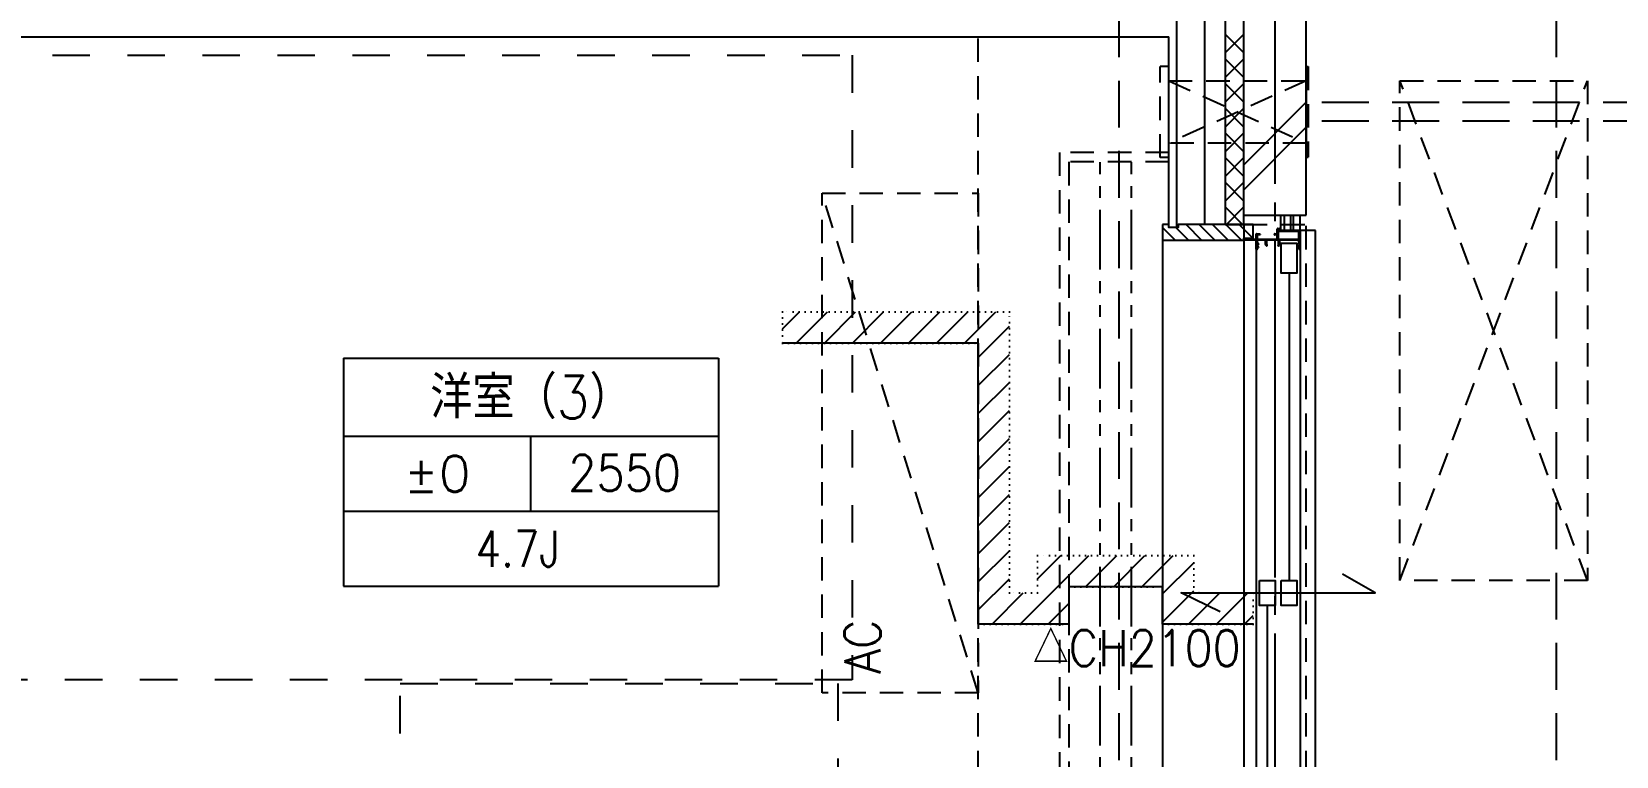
# Model space of a CAD drawing. Header units: millimetres. Extents: x 8300 to 125598, y -10383 to 40000.
# Drawn here: x 49710 to 52246, y 18864 to 20023 of the extents above; entities that cross this region are included whole.
import ezdxf
from ezdxf.enums import TextEntityAlignment as Align

# ---------------------------------------------------------------- set-up
doc = ezdxf.new("R2010")
doc.units = ezdxf.units.MM
doc.header["$LTSCALE"] = 300
for name, pattern in [('CADEWA_LINE6', [2.1, 1.8, -0.1, 0.1, -0.1]), ('DASH-N', [0.375, 0.25, -0.125]), ('DASH-S', [0.2, 0.125, -0.075]), ('DOT2', [3.175, 0, -3.175]), ('HIDDEN3', [0.2, 0.1, -0.1]), ('PHANTOMX2', [127, 63.5, -12.7, 12.7, -12.7, 12.7, -12.7])]:
    doc.linetypes.add(name, pattern=pattern)
doc.layers.add('K建0_壁', color=7, linetype='CONTINUOUS')
doc.layers.add('通り芯', color=7, linetype='CONTINUOUS')
doc.styles.add('txt2', font='txt.shx', dxfattribs={"width": 0.943378, "bigfont": 'extfont2'})

# ---------------------------------------------------------------- blocks, each defined once
blk = doc.blocks.new('ZGroup299', base_point=(50509.1, 19318.4))
at = {"layer": 'K建0_壁', "color": 250, "linetype": 'Continuous', "lineweight": -3}
for p, q in [((50209.1, 19500.9), (50809.1, 19500.9)), ((50809.1, 19500.9), (50809.1, 19255.9)), ((50209.1, 19375.9), (50809.1, 19375.9)), ((50509.1, 19255.9), (50509.1, 19375.9)), ((50209.1, 19255.9), (50809.1, 19255.9)), ((50809.1, 19255.9), (50809.1, 19135.9)), ((50209.1, 19135.9), (50809.1, 19135.9))]:
    blk.add_line(p, q, dxfattribs=at)
blk.add_lwpolyline([(50209.1, 19500.9), (50209.1, 19255.9), (50209.1, 19135.9)], dxfattribs=at)
at = {"layer": 'K建0_壁', "color": 250, "lineweight": -3, "style": 'txt2'}
for s, height, width, p in [('洋室（3）', 67.93, 0.902886, (50509.1, 19438.4)), ('±0', 57.6, 1.034314, (50359.1, 19315.9)), ('2550', 57.6, 0.916667, (50659.1, 19317.1)), ('4.7J ', 57.6, 0.826456, (50509.1, 19195.9))]:
    blk.add_text(s, height=height, dxfattribs=dict(at, width=width)).set_placement(p, align=Align.MIDDLE_CENTER)
blk = doc.blocks.new('ZGroup311', base_point=(51314.3, 19278.4))
at = {"layer": 'K建0_壁', "color": 250, "linetype": 'Continuous', "lineweight": -3}
for p, q in [((50911.7, 19547.9), (50938.9, 19575)), ((50933.8, 19525), (50983.8, 19575)), ((50978.7, 19525), (51028.7, 19575)), ((51023.6, 19525), (51073.6, 19575)), ((51068.5, 19525), (51118.5, 19575)), ((51113.4, 19525), (51163.4, 19575)), ((51158.3, 19525), (51208.3, 19575)), ((51203.2, 19525), (51253.2, 19575)), ((51225, 19501.9), (51275, 19551.9)), ((51225, 19457), (51275, 19507)), ((51225, 19412.1), (51275, 19462.1)), ((51225, 19367.2), (51275, 19417.2)), ((51225, 19322.3), (51275, 19372.3)), ((51225, 19277.4), (51275, 19327.4)), ((51225, 19232.5), (51275, 19282.5)), ((51225, 19187.6), (51275, 19237.6)), ((51225, 19142.7), (51275, 19192.7)), ((51292, 19075), (51402, 19185)), ((51320, 19147.9), (51357.1, 19185)), ((51396.9, 19135), (51446.9, 19185)), ((51441.8, 19135), (51491.8, 19185)), ((51486.7, 19135), (51536.7, 19185)), ((51520, 19123.4), (51570, 19173.4)), ((51225, 19097.8), (51275, 19147.8)), ((51247.1, 19075), (51297.1, 19125)), ((51520, 19078.5), (51570, 19128.5)), ((51561.4, 19075), (51611.4, 19125)), ((51606.3, 19075), (51656.3, 19125)), ((51336.9, 19075), (51370, 19108.1)), ((51651.2, 19075), (51665, 19088.8))]:
    blk.add_line(p, q, dxfattribs=at)
at = {"layer": 'K建0_壁', "color": 250, "linetype": 'DOT2', "lineweight": -3, "ltscale": 0.01}
blk.add_lwpolyline([(51275, 19575), (50911.7, 19575), (50911.7, 19525), (51225, 19525), (51225, 19075), (51370, 19075), (51370, 19135), (51520, 19135), (51520, 19075), (51665, 19075), (51665, 19125), (51570, 19125), (51570, 19185), (51320, 19185), (51320, 19125), (51275, 19125)], close=True, dxfattribs=at)
at = {"layer": 'K建0_壁', "color": 250, "linetype": 'Continuous', "lineweight": -3}
blk.add_lwpolyline([(51665, 19075), (51520, 19075), (51520, 19135), (51370, 19135), (51370, 19075), (51225, 19075), (51225, 19525), (50911.7, 19525)], dxfattribs=at)
at = {"layer": 'K建0_壁', "color": 250, "lineweight": -3, "style": 'txt2', "width": 0.906106}
blk.add_text('△CH2100', height=57.6, dxfattribs=at).set_placement((51312.4, 18990.8), align=Align.BOTTOM_LEFT)

msp = doc.modelspace()

# ---------------------------------------------------------------- linework, layer by layer
at = {"layer": 'K建0_壁', "color": 250, "linetype": 'DASH-N', "lineweight": -3}
for p, q in [((51450, 21295), (51450, 15505)), ((52150, 21295), (52150, 15505)), ((52975, 19910), (51750, 19910)), ((52975, 19880), (51750, 19880))]:
    msp.add_line(p, q, dxfattribs=at)
at = {"layer": 'K建0_壁', "color": 250, "linetype": 'Continuous', "lineweight": -3}
for p, q in [((51542.5, 20410), (51542.5, 19710)), ((51587.5, 19715), (51587.5, 20405)), ((51650, 19730), (51650, 20390)), ((51750, 19730), (51750, 20390)), ((48240, 20015), (49765, 20015)), ((49765, 20015), (49892.5, 20015)), ((49892.5, 20015), (51530, 20015)), ((51530, 19715), (51530, 20015)), ((51650, 20019.5), (51620, 19989.5)), ((51620, 20019.5), (51650, 19989.5)), ((51650, 19980), (51620, 19950)), ((51620, 19980), (51650, 19950)), ((51650, 19940.4), (51620, 19910.4)), ((51620, 19940.4), (51650, 19910.4)), ((51650, 19810.4), (51750, 19910.4)), ((51650, 19900.9), (51620, 19870.9)), ((51620, 19900.9), (51650, 19870.9)), ((51650, 19861.4), (51620, 19831.4)), ((51620, 19861.4), (51650, 19831.4)), ((51650, 19770.4), (51750, 19870.4)), ((51650, 19821.9), (51620, 19791.9)), ((51620, 19821.9), (51650, 19791.9)), ((51650, 19782.4), (51620, 19752.4)), ((51620, 19782.4), (51650, 19752.4)), ((51620, 19742.9), (51647.9, 19715)), ((51650, 19742.9), (51622.1, 19715)), ((51520, 19710.1), (51540.1, 19690)), ((51541.3, 19710), (51561.3, 19690)), ((51557.5, 19715), (51582.5, 19690)), ((51578.8, 19715), (51603.8, 19690)), ((51600, 19715), (51625, 19690)), ((51621.2, 19715), (51646.2, 19690)), ((51642.4, 19715), (51664.4, 19693)), ((51650, 19730), (51750, 19730)), ((51663.6, 19715), (51665.2, 19713.4)), ((51704.5, 19708.5), (51707.4, 19708.5)), ((51705, 19707), (51705, 19705.3)), ((51707.4, 19707.3), (51705.3, 19707.3)), ((51715.2, 19705), (51715.2, 19730)), ((51725.2, 19705), (51725.2, 19730)), ((51729.7, 19705), (51729.7, 19730)), ((51739.7, 19730), (51739.7, 19705)), ((51520, 19690), (51519.8, 18560)), ((51650, 19690), (51650, 18560)), ((51671.2, 19683.7), (51671.2, 19678.3)), ((51672.3, 19684), (51671.5, 19684)), ((51671.6, 19698.1), (51671.6, 19692.1)), ((51675.5, 19698.4), (51671.9, 19698.4)), ((51672.1, 19691.6), (51703, 19691.6)), ((51672.6, 19683), (51672.6, 19683.7)), ((51673, 19682.7), (51672.9, 19682.7)), ((51673.5, 19684), (51673.5, 19683.2)), ((51676, 19699.5), (51676, 19698.9)), ((51686.4, 19680.6), (51684.6, 19682.4)), ((51699, 19698.9), (51699, 19699.5)), ((51703.2, 19698.4), (51699.5, 19698.4)), ((51703.5, 19692.1), (51703.5, 19698.1)), ((51705, 19680.8), (51705, 19681.4)), ((51705.3, 19705), (51739.7, 19705)), ((51765, 19705), (51740, 19705)), ((51740, 19704.7), (51740, 19675.3)), ((51765, 18545), (51765, 19705)), ((51670, 19675), (51670, 18575)), ((51671.3, 19675), (51670.3, 19675)), ((51671.5, 19678), (51672.3, 19678)), ((51672.6, 19678.3), (51672.6, 19679)), ((51672.9, 19679.3), (51673, 19679.3)), ((51673.5, 19678.8), (51673.5, 19678)), ((51706.5, 19680.5), (51705.3, 19680.5)), ((51739.7, 19675), (51738.6, 19675)), ((51740, 19675), (51740, 18575)), ((51722.5, 19637), (51722.5, 19145)), ((51687.5, 19105), (51687.5, 18613))]:
    msp.add_line(p, q, dxfattribs=at)
at = {"layer": 'K建0_壁', "color": 250, "linetype": 'DASH-S', "lineweight": -3}
for p, q in [((51225, 17935), (51225, 20015)), ((51516, 19822), (51516, 19968)), ((51530, 19968), (51516, 19968)), ((51530, 19822), (51530, 19968)), ((51750, 19967.5), (51750, 19822.5)), ((51750, 19967.5), (51753, 19967.5)), ((51753, 19967.5), (51753, 19822.5)), ((51530, 19945), (51750, 19945)), ((51750, 19945), (51530, 19845)), ((51530, 19945), (51750, 19845)), ((51750, 19945), (51750, 19845)), ((52200, 19145), (51900, 19945)), ((51900, 19145), (52200, 19945)), ((51750, 19845), (51530, 19845)), ((51530, 19822), (51516, 19822)), ((51750, 19822.5), (51753, 19822.5)), ((51225, 18965), (50975, 19765)), ((51650, 19715), (51750, 19715)), ((51650, 19715), (51650, 18535)), ((51750, 18535), (51750, 19715)), ((51650, 19125), (51750, 19125))]:
    msp.add_line(p, q, dxfattribs=at)
at = {"layer": 'K建0_壁', "color": 250, "linetype": 'PHANTOMX2', "lineweight": -3, "ltscale": 0.005}
for p, q in [((51420, 18500), (51420, 19815)), ((51470, 18500), (51470, 19815))]:
    msp.add_line(p, q, dxfattribs=at)
at = {"layer": 'K建0_壁', "color": 250, "linetype": 'Continuous', "lineweight": -3, "ltscale": 0.7}
for p, q in [((51705.1, 19702.9), (51705.1, 19692.1)), ((51737.8, 19703.4), (51705.6, 19703.4)), ((51705.6, 19691.6), (51737.8, 19691.6)), ((51738.3, 19692.1), (51738.3, 19702.9))]:
    msp.add_line(p, q, dxfattribs=at)
at = {"layer": 'K建0_壁', "color": 250, "linetype": 'Continuous', "lineweight": -3}
for points in [[(51650, 20390), (51620, 20390), (51620, 19715), (51650, 19715)], [(51520, 19715), (51520, 19690), (51650.2, 19690), (51650.2, 19693), (51665.2, 19693), (51665.2, 19715), (51545, 19715), (51545, 19710), (51530, 19710), (51530, 19715)], [(51735, 19685), (51735, 19637), (51710, 19637), (51710, 19685)], [(51675, 19145), (51700, 19145), (51700, 19105), (51675, 19105)], [(51710, 19145), (51735, 19145), (51735, 19105), (51710, 19105)]]:
    msp.add_lwpolyline(points, close=True, dxfattribs=at)
at = {"layer": 'K建0_壁', "color": 250, "linetype": 'HIDDEN3', "lineweight": -3, "ltscale": 2}
for points in [[(51023.2, 19985.7), (51023.2, 18985.7), (48903.2, 18985.7), (48903.2, 19985.7)], [(50300, 18980.1), (51000, 18980.1), (51000, 17940.1), (50300, 17940.1)]]:
    msp.add_lwpolyline(points, close=True, dxfattribs=at)
at = {"layer": 'K建0_壁', "color": 250, "linetype": 'DASH-S', "lineweight": -3}
for points in [[(52200, 19145), (51900, 19145), (51900, 19945), (52200, 19945)], [(51225, 18965), (50975, 18965), (50975, 19765), (51225, 19765)]]:
    msp.add_lwpolyline(points, close=True, dxfattribs=at)
for points in [[(51530, 19830), (51355, 19830), (51355, 18485), (51530, 18485)], [(51530, 19815), (51370, 19815), (51370, 18500), (51530, 18500)]]:
    msp.add_lwpolyline(points, dxfattribs=at)
at = {"layer": 'K建0_壁', "color": 250, "linetype": 'Continuous', "lineweight": -3}
for points in [[(51699.5, 19700), (51703.5, 19700), (51703.5, 19707.5)], [(51739.7, 19705), (51709.2, 19705), (51709.2, 19730), (51739.7, 19730)], [(51650, 19690.3), (51650, 19693), (51651.2, 19693), (51651.2, 19691.2), (51670, 19691.2), (51670, 19699.7)], [(51670, 19675.3), (51670, 19690), (51650.3, 19690)], [(51670.3, 19700), (51672.8, 19700), (51673, 19699.8), (51673.2, 19700), (51675.5, 19700)], [(51684.5, 19682.7), (51684.5, 19690), (51671.6, 19690), (51671.6, 19685), (51672.5, 19685)], [(51705.3, 19681.7), (51705.8, 19681.7), (51705.8, 19690), (51686.1, 19690), (51686.1, 19683.2), (51687, 19682.3), (51687, 19680.9)], [(51738.3, 19675.3), (51738.3, 19681.3), (51738.9, 19681.3), (51738.9, 19682.7), (51738.3, 19683.2), (51738.3, 19690), (51707, 19690), (51707, 19681)], [(51672.5, 19677), (51671.6, 19677), (51671.6, 19675.3)], [(51612, 19095), (51550, 19125), (51860, 19125), (51808, 19155)]]:
    msp.add_lwpolyline(points, dxfattribs=at)
for centre, radius, start, end in [((51704.5, 19707.5), 1, 90, 180), ((51705.3, 19707), 0.3, 90, 180), ((51707.4, 19707.9), 0.6, 270, 90), ((51650.3, 19690.3), 0.3, 180, 270), ((51670.3, 19699.7), 0.3, 90, 180), ((51671.5, 19683.7), 0.3, 90, 180), ((51671.9, 19698.1), 0.3, 90, 180), ((51672.1, 19692.1), 0.5, 180, 270), ((51672.3, 19683.7), 0.3, 0, 90), ((51672.5, 19684), 1, 0, 90), ((51672.9, 19683), 0.3, 180, 270), ((51673, 19683.2), 0.5, 270, 0), ((51675.5, 19699.5), 0.5, 0, 90), ((51675.5, 19698.9), 0.5, 270, 0), ((51685, 19682.7), 0.5, 180, 225), ((51699.5, 19699.5), 0.5, 90, 180), ((51699.5, 19698.9), 0.5, 180, 270), ((51703, 19692.1), 0.5, 270, 0), ((51703.2, 19698.1), 0.3, 0, 90), ((51705.3, 19705.3), 0.3, 180, 270), ((51705.3, 19681.4), 0.3, 90, 180), ((51706.5, 19681), 0.5, 270, 0), ((51739.7, 19704.7), 0.3, 0, 90), ((51670.3, 19675.3), 0.3, 180, 270), ((51671.5, 19678.3), 0.3, 180, 270), ((51671.3, 19675.3), 0.3, 270, 0), ((51672.3, 19678.3), 0.3, 270, 0), ((51672.5, 19678), 1, 270, 0), ((51672.9, 19679), 0.3, 90, 180), ((51673, 19678.8), 0.5, 0, 90), ((51686.6, 19680.9), 0.354, 225, 0), ((51705.3, 19680.8), 0.3, 180, 270), ((51738.6, 19675.3), 0.3, 180, 270), ((51739.7, 19675.3), 0.3, 270, 0)]:
    msp.add_arc(centre, radius, start, end, dxfattribs=at)
at = {"layer": 'K建0_壁', "color": 250, "linetype": 'Continuous', "lineweight": -3, "ltscale": 0.7}
for centre, start, end in [((51705.6, 19702.9), 90, 180), ((51705.6, 19692.1), 180, 270), ((51737.8, 19702.9), 0, 90), ((51737.8, 19692.1), 270, 0)]:
    msp.add_arc(centre, 0.5, start, end, dxfattribs=at)
at = {"layer": '通り芯', "color": 96, "linetype": 'CADEWA_LINE6', "lineweight": -3}
msp.add_line((51700, -6050), (51700, 40000), dxfattribs=at)

# ---------------------------------------------------------------- block references
at = {"layer": 'K建0_壁', "linetype": 'CADEWA_LINE6', "lineweight": 15}
for name, p in [('ZGroup311', (51314.3, 19278.4)), ('ZGroup299', (50509.1, 19318.4))]:
    msp.add_blockref(name, p, dxfattribs=at)

# ---------------------------------------------------------------- texts
at = {"layer": 'K建0_壁', "color": 250, "lineweight": -3, "style": 'txt2', "width": 0.9}
msp.add_text('AC', height=57.6, rotation=90, dxfattribs=at).set_placement((51039.8, 19038.8), align=Align.MIDDLE_CENTER)

doc.saveas('drawing.dxf')
